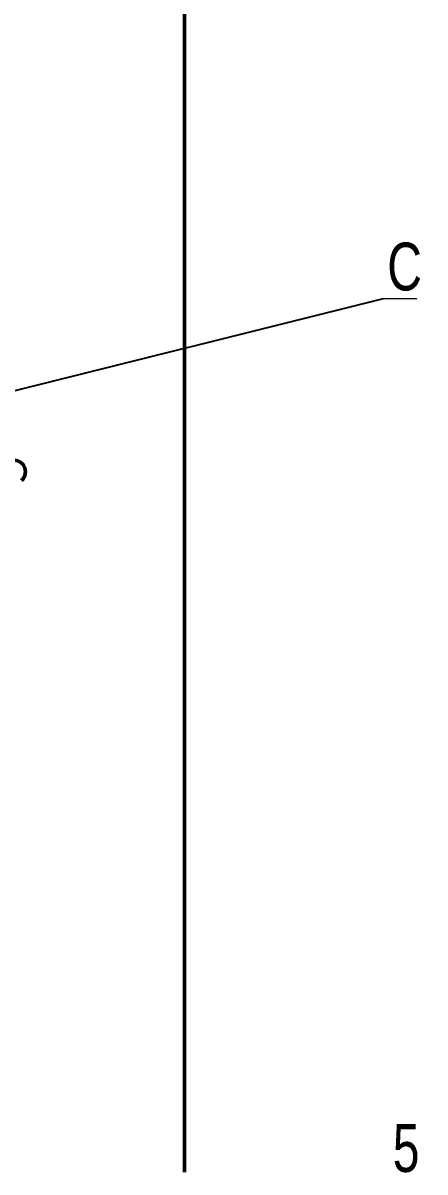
# Model space of a CAD drawing. Header units: millimetres. Extents: x 263 to 2983, y 441 to 2500.
# Drawn here: x 1153 to 1330, y 1143 to 1647 of the extents above; entities that cross this region are included whole.
import ezdxf

# ---------------------------------------------------------------- set-up
doc = ezdxf.new("R2010")
doc.units = ezdxf.units.MM
doc.header["$LTSCALE"] = 0.5
doc.layers.add('BOL', color=7, linetype='Continuous', lineweight=50)
for name, color, linetype in [('HAT', 3, 'Continuous'), ('SYM', 30, 'Continuous'), ('THIN', 8, 'Continuous'), ('TXT', 114, 'Continuous')]:
    doc.layers.add(name, color=color, linetype=linetype)
doc.styles.add('DIM', font='simplex.shx')
doc.styles.add('SLDTEXTSTYLE0', font='TXT', dxfattribs={"width": 0.75})
doc.dimstyles.new('ISO', dxfattribs={"dimscale": 0, "dimtxt": 2.5, "dimasz": 2.5, "dimexe": 1.25, "dimexo": 0, "dimgap": 1, "dimtad": 1, "dimtoh": 1, "dimtxsty": 'DIM', "dimcen": 2.5, "dimadec": 0, "dimazin": 0, "dimtfac": 1, "dimtmove": 0, "dimatfit": 3, "dimfxl": 1, "dimtolj": 1, "dimarcsym": 0})

msp = doc.modelspace()

# ---------------------------------------------------------------- hatches: boundary and pattern name
at = {"layer": 'HAT'}
h = msp.add_hatch(dxfattribs=at)
h.set_pattern_fill('ANSI31', color=256, scale=1.25, angle=15)
h.paths.add_polyline_path([(1428.41, 1041.77, 1), (1396.41, 1041.77, 1)])
h.paths.add_polyline_path([(1106.15, 1807.08, 1), (1114.15, 1807.08, 1)])
h = msp.add_hatch(dxfattribs=at)
h.set_pattern_fill('ANSI31', color=256)
h.paths.add_polyline_path([(904.15, 1443.35, 1), (896.15, 1443.35, 1)])
h.paths.add_polyline_path([(1806.52, 1028.15, 1), (1774.52, 1028.15, 1)])
h = msp.add_hatch(dxfattribs=at)
h.set_pattern_fill('ANSI31', color=256, angle=30)
h.paths.add_polyline_path([(932.15, 1443.35, 1), (924.15, 1443.35, 1)])
h.paths.add_polyline_path([(1918.52, 1028.15, 1), (1886.52, 1028.15, 1)])
h = msp.add_hatch(dxfattribs=at)
h.set_pattern_fill('ANSI31', color=256, angle=60)
h.paths.add_polyline_path([(1830.52, 931.15, 1), (1862.52, 931.15, 1)])
h.paths.add_polyline_path([(918.15, 1419.1, 1), (910.15, 1419.1, 1)])

# ---------------------------------------------------------------- linework, layer by layer
at = {"layer": 'BOL'}
msp.add_line((1224.15, 1142.78), (1224.15, 2030.87), dxfattribs=at)
msp.add_arc((1149.33, 1449.97), 5.12, 312.5057, 107.4929, dxfattribs=at)
at = {"layer": 'SYM', "const_width": 0.5}
msp.add_lwpolyline([(1326.06, 1525.93), (1311.32, 1525.93)], dxfattribs=at)
at = {"layer": 'THIN'}
msp.add_line((1311.32, 1525.93), (948.54, 1435.17), dxfattribs=at)

# ---------------------------------------------------------------- texts
at = {"layer": 'TXT', "char_height": 21, "attachment_point": 1, "style": 'SLDTEXTSTYLE0'}
for s, insert in [('C', (1313.04, 1550.53)), ('5', (1315.47, 1163.81))]:
    msp.add_mtext(s, dxfattribs=dict(at, insert=insert))

# ---------------------------------------------------------------- leaders
at = {"layer": 'SYM'}
msp.add_leader([(1020.47, 1615.1), (1298.8, 1719.94)], dimstyle='ISO', override={"dimscale": 1, "dimtad": 0}, dxfattribs=at)

doc.saveas('drawing.dxf')
